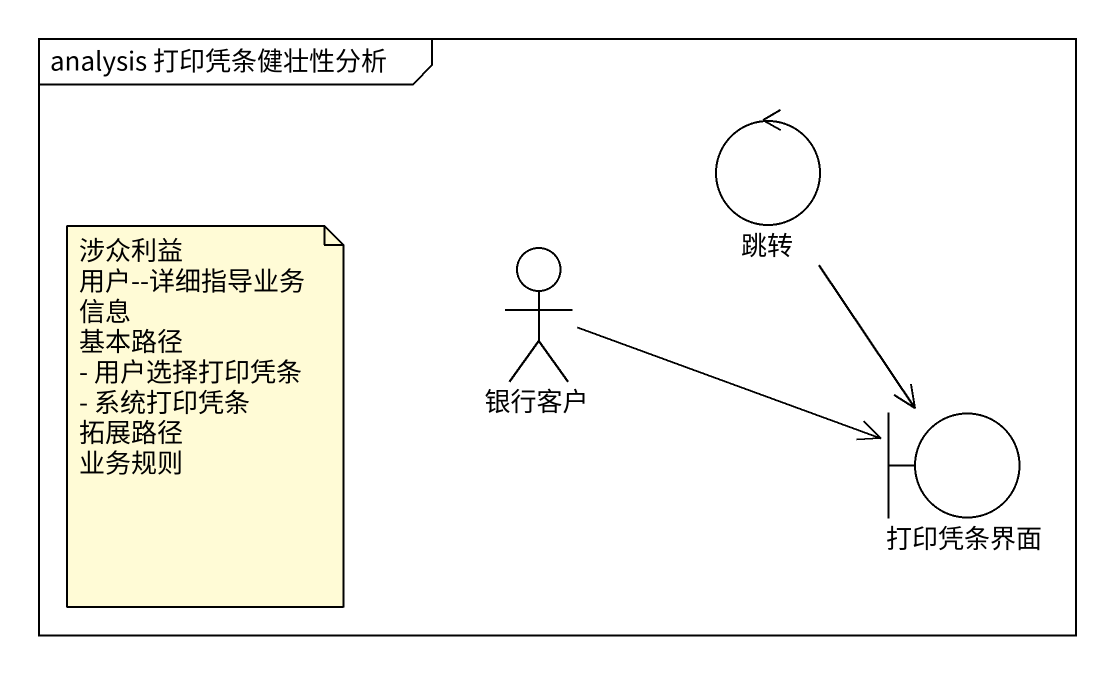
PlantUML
@startuml
mainframe analysis 打印凭条健壮性分析
control 跳转
actor 银行客户
boundary 打印凭条界面
跳转 --> 打印凭条界面
银行客户 -right-> 打印凭条界面
note as N1
  涉众利益
  用户--详细指导业务信息
  基本路径
  - 用户选择打印凭条
  - 系统打印凭条
  拓展路径
  业务规则
end note
@enduml
